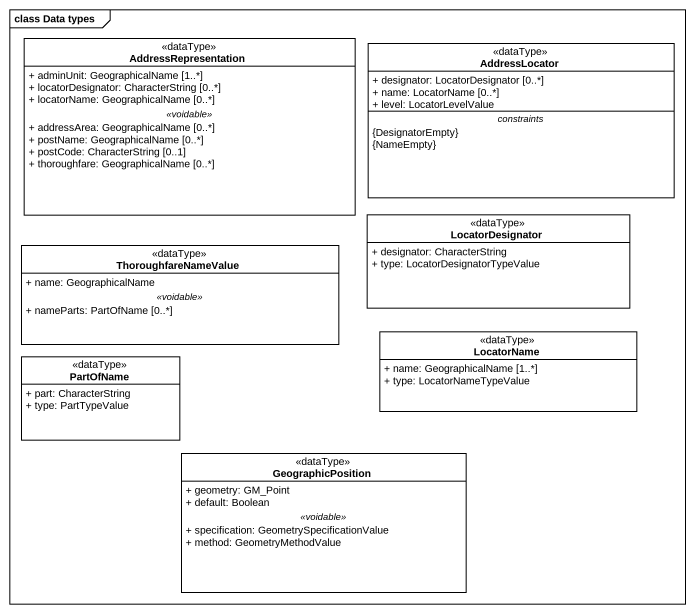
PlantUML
@startuml
mainframe class Data types
hide circle
hide empty members
skinparam classAttributeIconSize 0
class AddressRepresentation <<dataType>> {
  + adminUnit: GeographicalName [1..*]
  + locatorDesignator: CharacterString [0..*]
  + locatorName: GeographicalName [0..*]
  .. <<voidable>> ..
  + addressArea: GeographicalName [0..*]
  + postName: GeographicalName [0..*]
  + postCode: CharacterString [0..1]
  + thoroughfare: GeographicalName [0..*]
}
class AddressLocator <<dataType>> {
  + designator: LocatorDesignator [0..*]
  + name: LocatorName [0..*]
  + level: LocatorLevelValue
  -- constraints --
  {DesignatorEmpty}
  {NameEmpty}
}
class LocatorDesignator <<dataType>> {
  + designator: CharacterString
  + type: LocatorDesignatorTypeValue
}
class ThoroughfareNameValue <<dataType>> {
  + name: GeographicalName
  .. <<voidable>> ..
  + nameParts: PartOfName [0..*]
}
class LocatorName <<dataType>> {
  + name: GeographicalName [1..*]
  + type: LocatorNameTypeValue
}
class PartOfName <<dataType>> {
  + part: CharacterString
  + type: PartTypeValue
}
class GeographicPosition <<dataType>> {
  + geometry: GM_Point
  + default: Boolean
  .. <<voidable>> ..
  + specification: GeometrySpecificationValue
  + method: GeometryMethodValue
}
@enduml
